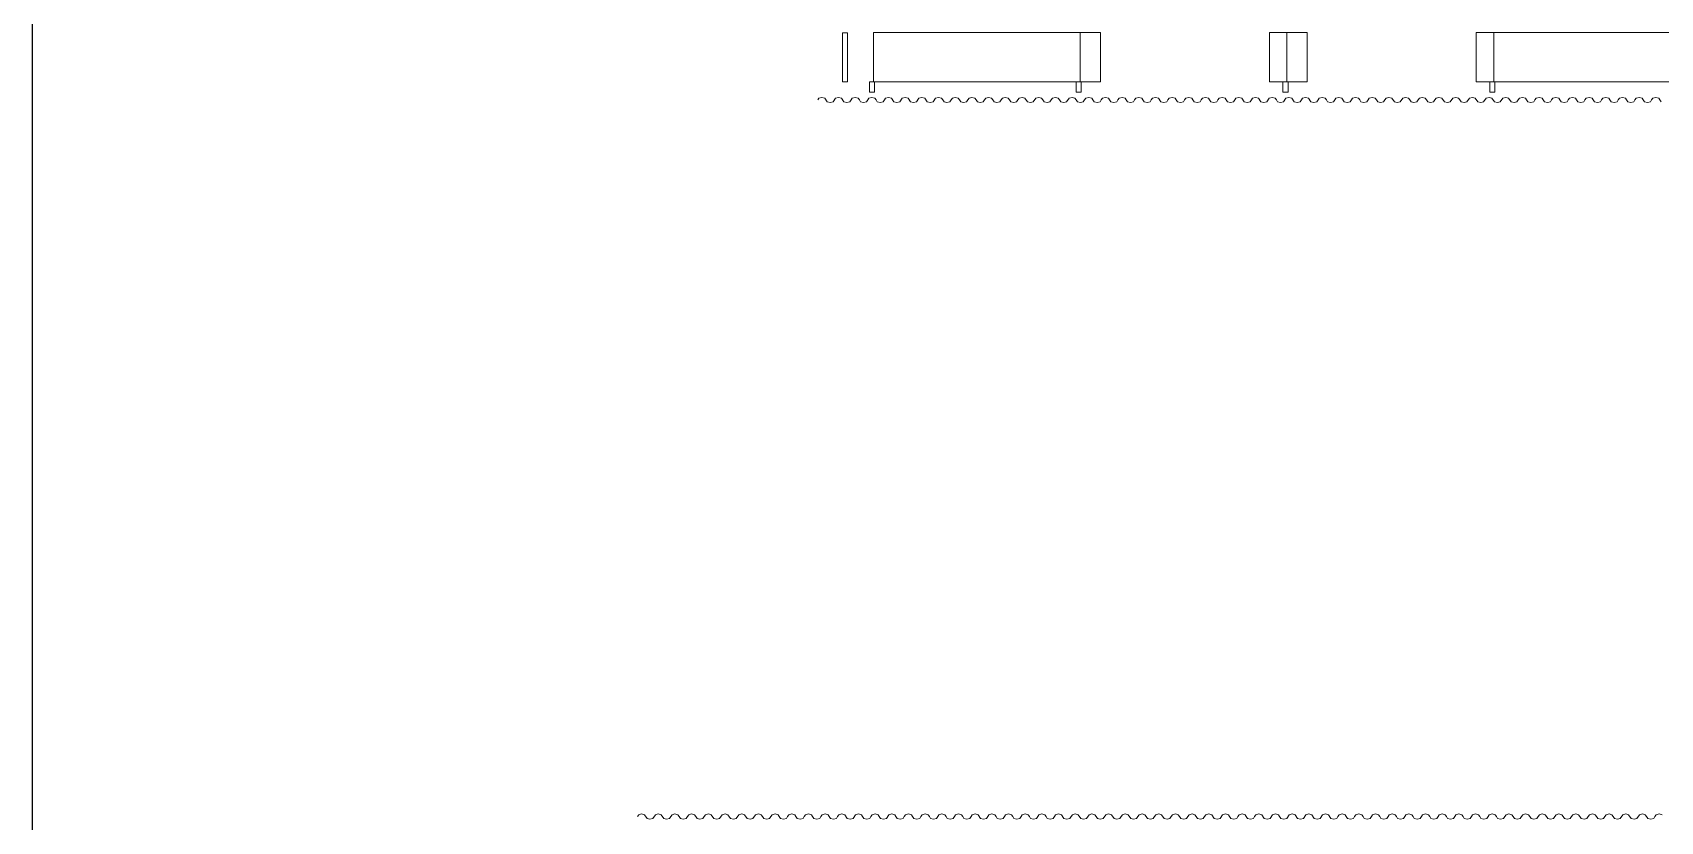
# Model space of a CAD drawing. Extents: x -31682 to -12847, y -2484 to 19259.
# Drawn here: x -31682 to -22235, y 3281 to 7859 of the extents above; entities that cross this region are included whole.
import ezdxf

# ---------------------------------------------------------------- set-up
doc = ezdxf.new("R2010")
doc.units = 0
doc.header["$LTSCALE"] = 5
doc.header["$MEASUREMENT"] = 0
doc.layers.get('Defpoints').update_dxf_attribs({"color": 6, "linetype": 'CONTINUOUS'})
doc.layers.add('ArqElet', color=11, linetype='CONTINUOUS', lineweight=5)

msp = doc.modelspace()

# ---------------------------------------------------------------- linework, layer by layer
at = {"layer": 'ArqElet'}
for p, q in [((-26982.4, 7572.8), (-26982.4, 7856.4)), ((-26982.4, 7856.4), (-26952.4, 7856.4)), ((-26952.4, 7572.8), (-26952.4, 7856.4)), ((-26802.3, 7572.8), (-26802.3, 7858.8)), ((-25602.3, 7858.8), (-26802.3, 7858.8)), ((-25602.3, 7572.8), (-25602.3, 7858.8)), ((-25602.3, 7572.8), (-25602.3, 7858.8)), ((-25485.3, 7858.8), (-25602.3, 7858.8)), ((-25485.3, 7858.8), (-25485.3, 7572.8)), ((-24402.3, 7858.8), (-24504.3, 7858.8)), ((-24504.3, 7572.8), (-24504.3, 7858.8)), ((-24402.3, 7572.8), (-24402.3, 7858.8)), ((-24402.3, 7572.8), (-24402.3, 7858.8)), ((-24285.3, 7858.8), (-24402.3, 7858.8)), ((-24285.3, 7858.8), (-24285.3, 7572.8)), ((-23202.3, 7858.8), (-23304.3, 7858.8)), ((-23304.3, 7572.8), (-23304.3, 7858.8)), ((-23202.3, 7572.8), (-23202.3, 7858.8)), ((-22002.3, 7858.8), (-23202.3, 7858.8)), ((-23202.3, 7572.8), (-23202.3, 7858.8)), ((-26952.4, 7572.8), (-26982.4, 7572.8)), ((-26825.8, 7512.8), (-26825.8, 7572.8)), ((-26825.8, 7572.8), (-26795.8, 7572.8)), ((-25602.3, 7572.8), (-26802.3, 7572.8)), ((-26795.8, 7572.8), (-26795.8, 7512.8)), ((-25625.8, 7512.8), (-25625.8, 7572.8)), ((-25625.8, 7572.8), (-25595.8, 7572.8)), ((-25485.3, 7572.8), (-25602.3, 7572.8)), ((-25595.8, 7572.8), (-25595.8, 7512.8)), ((-24402.3, 7572.8), (-24504.3, 7572.8)), ((-24425.8, 7512.8), (-24425.8, 7572.8)), ((-24425.8, 7572.8), (-24395.8, 7572.8)), ((-24285.3, 7572.8), (-24402.3, 7572.8)), ((-24395.8, 7572.8), (-24395.8, 7512.8)), ((-23202.3, 7572.8), (-23304.3, 7572.8)), ((-23225.8, 7512.8), (-23225.8, 7572.8)), ((-23225.8, 7572.8), (-23195.8, 7572.8)), ((-22002.3, 7572.8), (-23202.3, 7572.8)), ((-23195.8, 7572.8), (-23195.8, 7512.8)), ((-27125.8, 7467.8), (-27118.7, 7478.4)), ((-27118.7, 7478.4), (-27101.6, 7482.8)), ((-27101.6, 7482.8), (-27084.5, 7478.4)), ((-27084.5, 7478.4), (-27070.3, 7457.1)), ((-27036.1, 7457.1), (-27021.9, 7478.4)), ((-27021.9, 7478.4), (-27004.8, 7482.8)), ((-27004.8, 7482.8), (-26987.7, 7478.4)), ((-26987.7, 7478.4), (-26973.5, 7457.1)), ((-26939.3, 7457.1), (-26932.2, 7467.8)), ((-26932.2, 7467.8), (-26925.1, 7478.4)), ((-26925.1, 7478.4), (-26908, 7482.8)), ((-26908, 7482.8), (-26890.9, 7478.4)), ((-26890.9, 7478.4), (-26883.8, 7467.8)), ((-26883.8, 7467.8), (-26876.7, 7457.1)), ((-26842.5, 7457.1), (-26835.4, 7467.8)), ((-26835.4, 7467.8), (-26828.3, 7478.4)), ((-26828.3, 7478.4), (-26811.2, 7482.8)), ((-26795.8, 7512.8), (-26825.8, 7512.8)), ((-26811.2, 7482.8), (-26794.1, 7478.4)), ((-26794.1, 7478.4), (-26787, 7467.8)), ((-26787, 7467.8), (-26779.9, 7457.1)), ((-26745.7, 7457.1), (-26738.6, 7467.8)), ((-26738.6, 7467.8), (-26731.5, 7478.4)), ((-26731.5, 7478.4), (-26714.4, 7482.8)), ((-26714.4, 7482.8), (-26697.3, 7478.4)), ((-26697.3, 7478.4), (-26683.1, 7457.1)), ((-26648.9, 7457.1), (-26634.7, 7478.4)), ((-26634.7, 7478.4), (-26617.6, 7482.8)), ((-26617.6, 7482.8), (-26600.5, 7478.4)), ((-26600.5, 7478.4), (-26586.3, 7457.1)), ((-26552.1, 7457.1), (-26537.9, 7478.4)), ((-26537.9, 7478.4), (-26520.8, 7482.8)), ((-26520.8, 7482.8), (-26503.7, 7478.4)), ((-26503.7, 7478.4), (-26489.5, 7457.1)), ((-26455.3, 7457.1), (-26441.1, 7478.4)), ((-26441.1, 7478.4), (-26424, 7482.8)), ((-26424, 7482.8), (-26406.9, 7478.4)), ((-26406.9, 7478.4), (-26399.8, 7467.8)), ((-26399.8, 7467.8), (-26392.7, 7457.1)), ((-26358.5, 7457.1), (-26351.4, 7467.8)), ((-26351.4, 7467.8), (-26344.3, 7478.4)), ((-26344.3, 7478.4), (-26327.2, 7482.8)), ((-26327.2, 7482.8), (-26310.1, 7478.4)), ((-26310.1, 7478.4), (-26303, 7467.8)), ((-26303, 7467.8), (-26295.9, 7457.1)), ((-26261.7, 7457.1), (-26254.6, 7467.8)), ((-26254.6, 7467.8), (-26247.5, 7478.4)), ((-26247.5, 7478.4), (-26230.4, 7482.8)), ((-26230.4, 7482.8), (-26213.3, 7478.4)), ((-26213.3, 7478.4), (-26206.2, 7467.8)), ((-26206.2, 7467.8), (-26199.1, 7457.1)), ((-26164.9, 7457.1), (-26157.8, 7467.8)), ((-26157.8, 7467.8), (-26150.7, 7478.4)), ((-26150.7, 7478.4), (-26133.6, 7482.8)), ((-26133.6, 7482.8), (-26116.5, 7478.4)), ((-26116.5, 7478.4), (-26109.4, 7467.8)), ((-26109.4, 7467.8), (-26102.3, 7457.1)), ((-26068.1, 7457.1), (-26061, 7467.8)), ((-26061, 7467.8), (-26053.9, 7478.4)), ((-26053.9, 7478.4), (-26036.8, 7482.8)), ((-26036.8, 7482.8), (-26019.7, 7478.4)), ((-26019.7, 7478.4), (-26012.6, 7467.8)), ((-26012.6, 7467.8), (-26005.5, 7457.1)), ((-25971.3, 7457.1), (-25964.2, 7467.8)), ((-25964.2, 7467.8), (-25957.1, 7478.4)), ((-25957.1, 7478.4), (-25940, 7482.8)), ((-25940, 7482.8), (-25922.9, 7478.4)), ((-25922.9, 7478.4), (-25908.7, 7457.1)), ((-25874.5, 7457.1), (-25860.3, 7478.4)), ((-25860.3, 7478.4), (-25843.2, 7482.8)), ((-25843.2, 7482.8), (-25826.1, 7478.4)), ((-25826.1, 7478.4), (-25819, 7467.8)), ((-25819, 7467.8), (-25811.9, 7457.1)), ((-25777.7, 7457.1), (-25770.6, 7467.8)), ((-25770.6, 7467.8), (-25763.5, 7478.4)), ((-25763.5, 7478.4), (-25746.4, 7482.8)), ((-25746.4, 7482.8), (-25729.3, 7478.4)), ((-25729.3, 7478.4), (-25722.2, 7467.8)), ((-25722.2, 7467.8), (-25715.1, 7457.1)), ((-25680.9, 7457.1), (-25666.7, 7478.4)), ((-25666.7, 7478.4), (-25649.6, 7482.8)), ((-25649.6, 7482.8), (-25632.5, 7478.4)), ((-25632.5, 7478.4), (-25625.4, 7467.8)), ((-25595.8, 7512.8), (-25625.8, 7512.8)), ((-25625.4, 7467.8), (-25618.3, 7457.1)), ((-25584.1, 7457.1), (-25577, 7467.8)), ((-25577, 7467.8), (-25569.9, 7478.4)), ((-25569.9, 7478.4), (-25552.8, 7482.8)), ((-25552.8, 7482.8), (-25535.7, 7478.4)), ((-25535.7, 7478.4), (-25528.6, 7467.8)), ((-25528.6, 7467.8), (-25521.5, 7457.1)), ((-25487.3, 7457.1), (-25480.2, 7467.8)), ((-25480.2, 7467.8), (-25473.1, 7478.4)), ((-25473.1, 7478.4), (-25456, 7482.8)), ((-25456, 7482.8), (-25438.9, 7478.4)), ((-25438.9, 7478.4), (-25431.8, 7467.8)), ((-25431.8, 7467.8), (-25424.7, 7457.1)), ((-25390.5, 7457.1), (-25383.4, 7467.8)), ((-25383.4, 7467.8), (-25376.3, 7478.4)), ((-25376.3, 7478.4), (-25359.2, 7482.8)), ((-25359.2, 7482.8), (-25342.1, 7478.4)), ((-25342.1, 7478.4), (-25335, 7467.8)), ((-25335, 7467.8), (-25327.9, 7457.1)), ((-25293.7, 7457.1), (-25286.6, 7467.8)), ((-25286.6, 7467.8), (-25279.5, 7478.4)), ((-25279.5, 7478.4), (-25262.4, 7482.8)), ((-25262.4, 7482.8), (-25245.3, 7478.4)), ((-25245.3, 7478.4), (-25238.2, 7467.8)), ((-25238.2, 7467.8), (-25231.1, 7457.1)), ((-25196.9, 7457.1), (-25189.8, 7467.8)), ((-25189.8, 7467.8), (-25182.7, 7478.4)), ((-25182.7, 7478.4), (-25165.6, 7482.8)), ((-25165.6, 7482.8), (-25148.5, 7478.4)), ((-25148.5, 7478.4), (-25134.3, 7457.1)), ((-25100.1, 7457.1), (-25093, 7467.8)), ((-25093, 7467.8), (-25085.9, 7478.4)), ((-25085.9, 7478.4), (-25068.8, 7482.8)), ((-25068.8, 7482.8), (-25051.7, 7478.4)), ((-25051.7, 7478.4), (-25044.6, 7467.8)), ((-25044.6, 7467.8), (-25037.5, 7457.1)), ((-25003.3, 7457.1), (-24996.2, 7467.8)), ((-24996.2, 7467.8), (-24989.1, 7478.4)), ((-24989.1, 7478.4), (-24972, 7482.8)), ((-24972, 7482.8), (-24954.9, 7478.4)), ((-24954.9, 7478.4), (-24947.8, 7467.8)), ((-24947.8, 7467.8), (-24940.7, 7457.1)), ((-24906.5, 7457.1), (-24899.4, 7467.8)), ((-24899.4, 7467.8), (-24892.3, 7478.4)), ((-24892.3, 7478.4), (-24875.2, 7482.8)), ((-24875.2, 7482.8), (-24858.1, 7478.4)), ((-24858.1, 7478.4), (-24851, 7467.8)), ((-24851, 7467.8), (-24843.9, 7457.1)), ((-24809.7, 7457.1), (-24802.6, 7467.8)), ((-24802.6, 7467.8), (-24795.5, 7478.4)), ((-24795.5, 7478.4), (-24778.4, 7482.8)), ((-24778.4, 7482.8), (-24761.3, 7478.4)), ((-24761.3, 7478.4), (-24754.2, 7467.8)), ((-24754.2, 7467.8), (-24747.1, 7457.1)), ((-24712.9, 7457.1), (-24705.8, 7467.8)), ((-24705.8, 7467.8), (-24698.7, 7478.4)), ((-24698.7, 7478.4), (-24681.6, 7482.8)), ((-24681.6, 7482.8), (-24664.5, 7478.4)), ((-24664.5, 7478.4), (-24650.3, 7457.1)), ((-24616.1, 7457.1), (-24609, 7467.8)), ((-24609, 7467.8), (-24601.9, 7478.4)), ((-24601.9, 7478.4), (-24584.8, 7482.8)), ((-24584.8, 7482.8), (-24567.7, 7478.4)), ((-24567.7, 7478.4), (-24553.5, 7457.1)), ((-24519.3, 7457.1), (-24505.1, 7478.4)), ((-24505.1, 7478.4), (-24488, 7482.8)), ((-24488, 7482.8), (-24470.9, 7478.4)), ((-24470.9, 7478.4), (-24463.8, 7467.8)), ((-24463.8, 7467.8), (-24456.7, 7457.1)), ((-24395.8, 7512.8), (-24425.8, 7512.8)), ((-24422.5, 7457.1), (-24408.3, 7478.4)), ((-24408.3, 7478.4), (-24391.2, 7482.8)), ((-24391.2, 7482.8), (-24374.1, 7478.4)), ((-24374.1, 7478.4), (-24359.9, 7457.1)), ((-24325.7, 7457.1), (-24318.6, 7467.8)), ((-24318.6, 7467.8), (-24311.5, 7478.4)), ((-24311.5, 7478.4), (-24294.4, 7482.8)), ((-24294.4, 7482.8), (-24277.3, 7478.4)), ((-24277.3, 7478.4), (-24263.1, 7457.1)), ((-24228.9, 7457.1), (-24221.8, 7467.8)), ((-24221.8, 7467.8), (-24214.7, 7478.4)), ((-24214.7, 7478.4), (-24197.6, 7482.8)), ((-24197.6, 7482.8), (-24180.5, 7478.4)), ((-24180.5, 7478.4), (-24173.4, 7467.8)), ((-24173.4, 7467.8), (-24166.3, 7457.1)), ((-24132.1, 7457.1), (-24125, 7467.8)), ((-24125, 7467.8), (-24117.9, 7478.4)), ((-24117.9, 7478.4), (-24100.8, 7482.8)), ((-24100.8, 7482.8), (-24083.7, 7478.4)), ((-24083.7, 7478.4), (-24069.5, 7457.1)), ((-24035.3, 7457.1), (-24028.2, 7467.8)), ((-24028.2, 7467.8), (-24021.1, 7478.4)), ((-24021.1, 7478.4), (-24004, 7482.8)), ((-24004, 7482.8), (-23986.9, 7478.4)), ((-23986.9, 7478.4), (-23979.8, 7467.8)), ((-23979.8, 7467.8), (-23972.7, 7457.1)), ((-23938.5, 7457.1), (-23931.4, 7467.8)), ((-23931.4, 7467.8), (-23924.3, 7478.4)), ((-23924.3, 7478.4), (-23907.2, 7482.8)), ((-23907.2, 7482.8), (-23890.1, 7478.4)), ((-23890.1, 7478.4), (-23883, 7467.8)), ((-23883, 7467.8), (-23875.9, 7457.1)), ((-23841.7, 7457.1), (-23834.6, 7467.8)), ((-23834.6, 7467.8), (-23827.5, 7478.4)), ((-23827.5, 7478.4), (-23810.4, 7482.8)), ((-23810.4, 7482.8), (-23793.3, 7478.4)), ((-23793.3, 7478.4), (-23779.1, 7457.1)), ((-23744.9, 7457.1), (-23730.7, 7478.4)), ((-23730.7, 7478.4), (-23713.6, 7482.8)), ((-23713.6, 7482.8), (-23696.5, 7478.4)), ((-23696.5, 7478.4), (-23689.4, 7467.8)), ((-23689.4, 7467.8), (-23682.3, 7457.1)), ((-23648.1, 7457.1), (-23641, 7467.8)), ((-23641, 7467.8), (-23633.9, 7478.4)), ((-23633.9, 7478.4), (-23616.8, 7482.8)), ((-23616.8, 7482.8), (-23599.7, 7478.4)), ((-23599.7, 7478.4), (-23592.6, 7467.8)), ((-23592.6, 7467.8), (-23585.5, 7457.1)), ((-23551.3, 7457.1), (-23544.2, 7467.8)), ((-23544.2, 7467.8), (-23537.1, 7478.4)), ((-23537.1, 7478.4), (-23520, 7482.8)), ((-23520, 7482.8), (-23502.9, 7478.4)), ((-23502.9, 7478.4), (-23488.7, 7457.1)), ((-23454.5, 7457.1), (-23440.3, 7478.4)), ((-23440.3, 7478.4), (-23423.2, 7482.8)), ((-23423.2, 7482.8), (-23406.1, 7478.4)), ((-23406.1, 7478.4), (-23399, 7467.8)), ((-23399, 7467.8), (-23391.9, 7457.1)), ((-23357.7, 7457.1), (-23343.5, 7478.4)), ((-23343.5, 7478.4), (-23326.4, 7482.8)), ((-23326.4, 7482.8), (-23309.3, 7478.4)), ((-23309.3, 7478.4), (-23295.1, 7457.1)), ((-23260.9, 7457.1), (-23246.7, 7478.4)), ((-23246.7, 7478.4), (-23229.6, 7482.8)), ((-23229.6, 7482.8), (-23212.5, 7478.4)), ((-23195.8, 7512.8), (-23225.8, 7512.8)), ((-23212.5, 7478.4), (-23198.3, 7457.1)), ((-23164.1, 7457.1), (-23149.9, 7478.4)), ((-23149.9, 7478.4), (-23132.8, 7482.8)), ((-23132.8, 7482.8), (-23115.7, 7478.4)), ((-23115.7, 7478.4), (-23101.5, 7457.1)), ((-23067.3, 7457.1), (-23060.2, 7467.8)), ((-23060.2, 7467.8), (-23053.1, 7478.4)), ((-23053.1, 7478.4), (-23036, 7482.8)), ((-23036, 7482.8), (-23018.9, 7478.4)), ((-23018.9, 7478.4), (-23011.8, 7467.8)), ((-23011.8, 7467.8), (-23004.7, 7457.1)), ((-22970.5, 7457.1), (-22963.4, 7467.8)), ((-22963.4, 7467.8), (-22956.3, 7478.4)), ((-22956.3, 7478.4), (-22939.2, 7482.8)), ((-22939.2, 7482.8), (-22922.1, 7478.4)), ((-22922.1, 7478.4), (-22915, 7467.8)), ((-22915, 7467.8), (-22907.9, 7457.1)), ((-22873.7, 7457.1), (-22866.6, 7467.8)), ((-22866.6, 7467.8), (-22859.5, 7478.4)), ((-22859.5, 7478.4), (-22842.4, 7482.8)), ((-22842.4, 7482.8), (-22825.3, 7478.4)), ((-22825.3, 7478.4), (-22818.2, 7467.8)), ((-22818.2, 7467.8), (-22811.1, 7457.1)), ((-22776.9, 7457.1), (-22769.8, 7467.8)), ((-22769.8, 7467.8), (-22762.7, 7478.4)), ((-22762.7, 7478.4), (-22745.6, 7482.8)), ((-22745.6, 7482.8), (-22728.5, 7478.4)), ((-22728.5, 7478.4), (-22721.4, 7467.8)), ((-22721.4, 7467.8), (-22714.3, 7457.1)), ((-22680.1, 7457.1), (-22673, 7467.8)), ((-22673, 7467.8), (-22665.9, 7478.4)), ((-22665.9, 7478.4), (-22648.8, 7482.8)), ((-22648.8, 7482.8), (-22631.7, 7478.4)), ((-22631.7, 7478.4), (-22624.6, 7467.8)), ((-22624.6, 7467.8), (-22617.5, 7457.1)), ((-22583.3, 7457.1), (-22576.2, 7467.8)), ((-22576.2, 7467.8), (-22569.1, 7478.4)), ((-22569.1, 7478.4), (-22552, 7482.8)), ((-22552, 7482.8), (-22534.9, 7478.4)), ((-22534.9, 7478.4), (-22527.8, 7467.8)), ((-22527.8, 7467.8), (-22520.7, 7457.1)), ((-22486.5, 7457.1), (-22479.4, 7467.8)), ((-22479.4, 7467.8), (-22472.3, 7478.4)), ((-22472.3, 7478.4), (-22455.2, 7482.8)), ((-22455.2, 7482.8), (-22438.1, 7478.4)), ((-22438.1, 7478.4), (-22431, 7467.8)), ((-22431, 7467.8), (-22423.9, 7457.1)), ((-22389.7, 7457.1), (-22382.6, 7467.8)), ((-22382.6, 7467.8), (-22375.5, 7478.4)), ((-22375.5, 7478.4), (-22358.4, 7482.8)), ((-22358.4, 7482.8), (-22341.3, 7478.4)), ((-22341.3, 7478.4), (-22334.2, 7467.8)), ((-22334.2, 7467.8), (-22327.1, 7457.1)), ((-22292.9, 7457.1), (-22285.8, 7467.8)), ((-22285.8, 7467.8), (-22278.7, 7478.4)), ((-22278.7, 7478.4), (-22261.6, 7482.8)), ((-22261.6, 7482.8), (-22244.5, 7478.4)), ((-22244.5, 7478.4), (-22237.4, 7467.8)), ((-22237.4, 7467.8), (-22230.3, 7457.1)), ((-27070.3, 7457.1), (-27053.2, 7452.7)), ((-27053.2, 7452.7), (-27036.1, 7457.1)), ((-26973.5, 7457.1), (-26956.4, 7452.7)), ((-26956.4, 7452.7), (-26939.3, 7457.1)), ((-26876.7, 7457.1), (-26859.6, 7452.7)), ((-26859.6, 7452.7), (-26842.5, 7457.1)), ((-26779.9, 7457.1), (-26762.8, 7452.7)), ((-26762.8, 7452.7), (-26745.7, 7457.1)), ((-26683.1, 7457.1), (-26666, 7452.7)), ((-26666, 7452.7), (-26648.9, 7457.1)), ((-26586.3, 7457.1), (-26569.2, 7452.7)), ((-26569.2, 7452.7), (-26552.1, 7457.1)), ((-26489.5, 7457.1), (-26472.4, 7452.7)), ((-26472.4, 7452.7), (-26455.3, 7457.1)), ((-26392.7, 7457.1), (-26375.6, 7452.7)), ((-26375.6, 7452.7), (-26358.5, 7457.1)), ((-26295.9, 7457.1), (-26278.8, 7452.7)), ((-26278.8, 7452.7), (-26261.7, 7457.1)), ((-26199.1, 7457.1), (-26182, 7452.7)), ((-26182, 7452.7), (-26164.9, 7457.1)), ((-26102.3, 7457.1), (-26085.2, 7452.7)), ((-26085.2, 7452.7), (-26068.1, 7457.1)), ((-26005.5, 7457.1), (-25988.4, 7452.7)), ((-25988.4, 7452.7), (-25971.3, 7457.1)), ((-25908.7, 7457.1), (-25891.6, 7452.7)), ((-25891.6, 7452.7), (-25874.5, 7457.1)), ((-25811.9, 7457.1), (-25794.8, 7452.7)), ((-25794.8, 7452.7), (-25777.7, 7457.1)), ((-25715.1, 7457.1), (-25698, 7452.7)), ((-25698, 7452.7), (-25680.9, 7457.1)), ((-25618.3, 7457.1), (-25601.2, 7452.7)), ((-25601.2, 7452.7), (-25584.1, 7457.1)), ((-25521.5, 7457.1), (-25504.4, 7452.7)), ((-25504.4, 7452.7), (-25487.3, 7457.1)), ((-25424.7, 7457.1), (-25407.6, 7452.7)), ((-25407.6, 7452.7), (-25390.5, 7457.1)), ((-25327.9, 7457.1), (-25310.8, 7452.7)), ((-25310.8, 7452.7), (-25293.7, 7457.1)), ((-25231.1, 7457.1), (-25214, 7452.7)), ((-25214, 7452.7), (-25196.9, 7457.1)), ((-25134.3, 7457.1), (-25117.2, 7452.7)), ((-25117.2, 7452.7), (-25100.1, 7457.1)), ((-25037.5, 7457.1), (-25020.4, 7452.7)), ((-25020.4, 7452.7), (-25003.3, 7457.1)), ((-24940.7, 7457.1), (-24923.6, 7452.7)), ((-24923.6, 7452.7), (-24906.5, 7457.1)), ((-24843.9, 7457.1), (-24826.8, 7452.7)), ((-24826.8, 7452.7), (-24809.7, 7457.1)), ((-24747.1, 7457.1), (-24730, 7452.7)), ((-24730, 7452.7), (-24712.9, 7457.1)), ((-24650.3, 7457.1), (-24633.2, 7452.7)), ((-24633.2, 7452.7), (-24616.1, 7457.1)), ((-24553.5, 7457.1), (-24536.4, 7452.7)), ((-24536.4, 7452.7), (-24519.3, 7457.1)), ((-24456.7, 7457.1), (-24439.6, 7452.7)), ((-24439.6, 7452.7), (-24422.5, 7457.1)), ((-24359.9, 7457.1), (-24342.8, 7452.7)), ((-24342.8, 7452.7), (-24325.7, 7457.1)), ((-24263.1, 7457.1), (-24246, 7452.7)), ((-24246, 7452.7), (-24228.9, 7457.1)), ((-24166.3, 7457.1), (-24149.2, 7452.7)), ((-24149.2, 7452.7), (-24132.1, 7457.1)), ((-24069.5, 7457.1), (-24052.4, 7452.7)), ((-24052.4, 7452.7), (-24035.3, 7457.1)), ((-23972.7, 7457.1), (-23955.6, 7452.7)), ((-23955.6, 7452.7), (-23938.5, 7457.1)), ((-23875.9, 7457.1), (-23858.8, 7452.7)), ((-23858.8, 7452.7), (-23841.7, 7457.1)), ((-23779.1, 7457.1), (-23762, 7452.7)), ((-23762, 7452.7), (-23744.9, 7457.1)), ((-23682.3, 7457.1), (-23665.2, 7452.7)), ((-23665.2, 7452.7), (-23648.1, 7457.1)), ((-23585.5, 7457.1), (-23568.4, 7452.7)), ((-23568.4, 7452.7), (-23551.3, 7457.1)), ((-23488.7, 7457.1), (-23471.6, 7452.7)), ((-23471.6, 7452.7), (-23454.5, 7457.1)), ((-23391.9, 7457.1), (-23374.8, 7452.7)), ((-23374.8, 7452.7), (-23357.7, 7457.1)), ((-23295.1, 7457.1), (-23278, 7452.7)), ((-23278, 7452.7), (-23260.9, 7457.1)), ((-23198.3, 7457.1), (-23181.2, 7452.7)), ((-23181.2, 7452.7), (-23164.1, 7457.1)), ((-23101.5, 7457.1), (-23084.4, 7452.7)), ((-23084.4, 7452.7), (-23067.3, 7457.1)), ((-23004.7, 7457.1), (-22987.6, 7452.7)), ((-22987.6, 7452.7), (-22970.5, 7457.1)), ((-22907.9, 7457.1), (-22890.8, 7452.7)), ((-22890.8, 7452.7), (-22873.7, 7457.1)), ((-22811.1, 7457.1), (-22794, 7452.7)), ((-22794, 7452.7), (-22776.9, 7457.1)), ((-22714.3, 7457.1), (-22697.2, 7452.7)), ((-22697.2, 7452.7), (-22680.1, 7457.1)), ((-22617.5, 7457.1), (-22600.4, 7452.7)), ((-22600.4, 7452.7), (-22583.3, 7457.1)), ((-22520.7, 7457.1), (-22503.6, 7452.7)), ((-22503.6, 7452.7), (-22486.5, 7457.1)), ((-22423.9, 7457.1), (-22406.8, 7452.7)), ((-22406.8, 7452.7), (-22389.7, 7457.1)), ((-22327.1, 7457.1), (-22310, 7452.7)), ((-22310, 7452.7), (-22292.9, 7457.1)), ((-28171.8, 3309.1), (-28164.7, 3319.7)), ((-28164.7, 3319.7), (-28147.6, 3324.2)), ((-28147.6, 3324.2), (-28130.5, 3319.7)), ((-28130.5, 3319.7), (-28116.3, 3298.4)), ((-28082.1, 3298.4), (-28067.9, 3319.7)), ((-28067.9, 3319.7), (-28050.8, 3324.2)), ((-28050.8, 3324.2), (-28033.7, 3319.7)), ((-28033.7, 3319.7), (-28019.5, 3298.4)), ((-27985.3, 3298.4), (-27978.2, 3309.1)), ((-27978.2, 3309.1), (-27971.1, 3319.7)), ((-27971.1, 3319.7), (-27954, 3324.2)), ((-27954, 3324.2), (-27936.9, 3319.7)), ((-27936.9, 3319.7), (-27929.8, 3309.1)), ((-27929.8, 3309.1), (-27922.7, 3298.4)), ((-27888.5, 3298.4), (-27881.4, 3309.1)), ((-27881.4, 3309.1), (-27874.3, 3319.7)), ((-27874.3, 3319.7), (-27857.2, 3324.2)), ((-27857.2, 3324.2), (-27840.1, 3319.7)), ((-27840.1, 3319.7), (-27833, 3309.1)), ((-27833, 3309.1), (-27825.9, 3298.4)), ((-27791.7, 3298.4), (-27784.6, 3309.1)), ((-27784.6, 3309.1), (-27777.5, 3319.7)), ((-27777.5, 3319.7), (-27760.4, 3324.2)), ((-27760.4, 3324.2), (-27743.3, 3319.7)), ((-27743.3, 3319.7), (-27729.1, 3298.4)), ((-27694.9, 3298.4), (-27680.7, 3319.7)), ((-27680.7, 3319.7), (-27663.6, 3324.2)), ((-27663.6, 3324.2), (-27646.5, 3319.7)), ((-27646.5, 3319.7), (-27632.3, 3298.4)), ((-27598.1, 3298.4), (-27583.9, 3319.7)), ((-27583.9, 3319.7), (-27566.8, 3324.2)), ((-27566.8, 3324.2), (-27549.7, 3319.7)), ((-27549.7, 3319.7), (-27535.5, 3298.4)), ((-27501.3, 3298.4), (-27487.1, 3319.7)), ((-27487.1, 3319.7), (-27470, 3324.2)), ((-27470, 3324.2), (-27452.9, 3319.7)), ((-27452.9, 3319.7), (-27445.8, 3309.1)), ((-27445.8, 3309.1), (-27438.7, 3298.4)), ((-27404.5, 3298.4), (-27397.4, 3309.1)), ((-27397.4, 3309.1), (-27390.3, 3319.7)), ((-27390.3, 3319.7), (-27373.2, 3324.2)), ((-27373.2, 3324.2), (-27356.1, 3319.7)), ((-27356.1, 3319.7), (-27349, 3309.1)), ((-27349, 3309.1), (-27341.9, 3298.4)), ((-27307.7, 3298.4), (-27300.6, 3309.1)), ((-27300.6, 3309.1), (-27293.5, 3319.7)), ((-27293.5, 3319.7), (-27276.4, 3324.2)), ((-27276.4, 3324.2), (-27259.3, 3319.7)), ((-27259.3, 3319.7), (-27252.2, 3309.1)), ((-27252.2, 3309.1), (-27245.1, 3298.4)), ((-27210.9, 3298.4), (-27203.8, 3309.1)), ((-27203.8, 3309.1), (-27196.7, 3319.7)), ((-27196.7, 3319.7), (-27179.6, 3324.2)), ((-27179.6, 3324.2), (-27162.5, 3319.7)), ((-27162.5, 3319.7), (-27155.4, 3309.1)), ((-27155.4, 3309.1), (-27148.3, 3298.4)), ((-27114.1, 3298.4), (-27107, 3309.1)), ((-27107, 3309.1), (-27099.9, 3319.7)), ((-27099.9, 3319.7), (-27082.8, 3324.2)), ((-27082.8, 3324.2), (-27065.7, 3319.7)), ((-27065.7, 3319.7), (-27058.6, 3309.1)), ((-27058.6, 3309.1), (-27051.5, 3298.4)), ((-27017.3, 3298.4), (-27010.2, 3309.1)), ((-27010.2, 3309.1), (-27003.1, 3319.7)), ((-27003.1, 3319.7), (-26986, 3324.2)), ((-26986, 3324.2), (-26968.9, 3319.7)), ((-26968.9, 3319.7), (-26954.7, 3298.4)), ((-26920.5, 3298.4), (-26906.3, 3319.7)), ((-26906.3, 3319.7), (-26889.2, 3324.2)), ((-26889.2, 3324.2), (-26872.1, 3319.7)), ((-26872.1, 3319.7), (-26865, 3309.1)), ((-26865, 3309.1), (-26857.9, 3298.4)), ((-26823.7, 3298.4), (-26816.6, 3309.1)), ((-26816.6, 3309.1), (-26809.5, 3319.7)), ((-26809.5, 3319.7), (-26792.4, 3324.2)), ((-26792.4, 3324.2), (-26775.3, 3319.7)), ((-26775.3, 3319.7), (-26768.2, 3309.1)), ((-26768.2, 3309.1), (-26761.1, 3298.4)), ((-26726.9, 3298.4), (-26712.7, 3319.7)), ((-26712.7, 3319.7), (-26695.6, 3324.2)), ((-26695.6, 3324.2), (-26678.5, 3319.7)), ((-26678.5, 3319.7), (-26671.4, 3309.1)), ((-26671.4, 3309.1), (-26664.3, 3298.4)), ((-26630.1, 3298.4), (-26623, 3309.1)), ((-26623, 3309.1), (-26615.9, 3319.7)), ((-26615.9, 3319.7), (-26598.8, 3324.2)), ((-26598.8, 3324.2), (-26581.7, 3319.7)), ((-26581.7, 3319.7), (-26574.6, 3309.1)), ((-26574.6, 3309.1), (-26567.5, 3298.4)), ((-26533.3, 3298.4), (-26526.2, 3309.1)), ((-26526.2, 3309.1), (-26519.1, 3319.7)), ((-26519.1, 3319.7), (-26502, 3324.2)), ((-26502, 3324.2), (-26484.9, 3319.7)), ((-26484.9, 3319.7), (-26477.8, 3309.1)), ((-26477.8, 3309.1), (-26470.7, 3298.4)), ((-26436.5, 3298.4), (-26429.4, 3309.1)), ((-26429.4, 3309.1), (-26422.3, 3319.7)), ((-26422.3, 3319.7), (-26405.2, 3324.2)), ((-26405.2, 3324.2), (-26388.1, 3319.7)), ((-26388.1, 3319.7), (-26381, 3309.1)), ((-26381, 3309.1), (-26373.9, 3298.4)), ((-26339.7, 3298.4), (-26332.6, 3309.1)), ((-26332.6, 3309.1), (-26325.5, 3319.7)), ((-26325.5, 3319.7), (-26308.4, 3324.2)), ((-26308.4, 3324.2), (-26291.3, 3319.7)), ((-26291.3, 3319.7), (-26284.2, 3309.1)), ((-26284.2, 3309.1), (-26277.1, 3298.4)), ((-26242.9, 3298.4), (-26235.8, 3309.1)), ((-26235.8, 3309.1), (-26228.7, 3319.7)), ((-26228.7, 3319.7), (-26211.6, 3324.2)), ((-26211.6, 3324.2), (-26194.5, 3319.7)), ((-26194.5, 3319.7), (-26180.3, 3298.4)), ((-26146.1, 3298.4), (-26139, 3309.1)), ((-26139, 3309.1), (-26131.9, 3319.7)), ((-26131.9, 3319.7), (-26114.8, 3324.2)), ((-26114.8, 3324.2), (-26097.7, 3319.7)), ((-26097.7, 3319.7), (-26090.6, 3309.1)), ((-26090.6, 3309.1), (-26083.5, 3298.4)), ((-26049.3, 3298.4), (-26042.2, 3309.1)), ((-26042.2, 3309.1), (-26035.1, 3319.7)), ((-26035.1, 3319.7), (-26018, 3324.2)), ((-26018, 3324.2), (-26000.9, 3319.7)), ((-26000.9, 3319.7), (-25993.8, 3309.1)), ((-25993.8, 3309.1), (-25986.7, 3298.4)), ((-25952.5, 3298.4), (-25945.4, 3309.1)), ((-25945.4, 3309.1), (-25938.3, 3319.7)), ((-25938.3, 3319.7), (-25921.2, 3324.2)), ((-25921.2, 3324.2), (-25904.1, 3319.7)), ((-25904.1, 3319.7), (-25897, 3309.1)), ((-25897, 3309.1), (-25889.9, 3298.4)), ((-25855.7, 3298.4), (-25848.6, 3309.1)), ((-25848.6, 3309.1), (-25841.5, 3319.7)), ((-25841.5, 3319.7), (-25824.4, 3324.2)), ((-25824.4, 3324.2), (-25807.3, 3319.7)), ((-25807.3, 3319.7), (-25800.2, 3309.1)), ((-25800.2, 3309.1), (-25793.1, 3298.4)), ((-25758.9, 3298.4), (-25751.8, 3309.1)), ((-25751.8, 3309.1), (-25744.7, 3319.7)), ((-25744.7, 3319.7), (-25727.6, 3324.2)), ((-25727.6, 3324.2), (-25710.5, 3319.7)), ((-25710.5, 3319.7), (-25696.3, 3298.4)), ((-25662.1, 3298.4), (-25655, 3309.1)), ((-25655, 3309.1), (-25647.9, 3319.7)), ((-25647.9, 3319.7), (-25630.8, 3324.2)), ((-25630.8, 3324.2), (-25613.7, 3319.7)), ((-25613.7, 3319.7), (-25599.5, 3298.4)), ((-25565.3, 3298.4), (-25551.1, 3319.7)), ((-25551.1, 3319.7), (-25534, 3324.2)), ((-25534, 3324.2), (-25516.9, 3319.7)), ((-25516.9, 3319.7), (-25509.8, 3309.1)), ((-25509.8, 3309.1), (-25502.7, 3298.4)), ((-25468.5, 3298.4), (-25454.3, 3319.7)), ((-25454.3, 3319.7), (-25437.2, 3324.2)), ((-25437.2, 3324.2), (-25420.1, 3319.7)), ((-25420.1, 3319.7), (-25405.9, 3298.4)), ((-25371.7, 3298.4), (-25364.6, 3309.1)), ((-25364.6, 3309.1), (-25357.5, 3319.7)), ((-25357.5, 3319.7), (-25340.4, 3324.2)), ((-25340.4, 3324.2), (-25323.3, 3319.7)), ((-25323.3, 3319.7), (-25309.1, 3298.4)), ((-25274.9, 3298.4), (-25267.8, 3309.1)), ((-25267.8, 3309.1), (-25260.7, 3319.7)), ((-25260.7, 3319.7), (-25243.6, 3324.2)), ((-25243.6, 3324.2), (-25226.5, 3319.7)), ((-25226.5, 3319.7), (-25219.4, 3309.1)), ((-25219.4, 3309.1), (-25212.3, 3298.4)), ((-25178.1, 3298.4), (-25171, 3309.1)), ((-25171, 3309.1), (-25163.9, 3319.7)), ((-25163.9, 3319.7), (-25146.8, 3324.2)), ((-25146.8, 3324.2), (-25129.7, 3319.7)), ((-25129.7, 3319.7), (-25115.5, 3298.4)), ((-25081.3, 3298.4), (-25074.2, 3309.1)), ((-25074.2, 3309.1), (-25067.1, 3319.7)), ((-25067.1, 3319.7), (-25050, 3324.2)), ((-25050, 3324.2), (-25032.9, 3319.7)), ((-25032.9, 3319.7), (-25025.8, 3309.1)), ((-25025.8, 3309.1), (-25018.7, 3298.4)), ((-24984.5, 3298.4), (-24977.4, 3309.1)), ((-24977.4, 3309.1), (-24970.3, 3319.7)), ((-24970.3, 3319.7), (-24953.2, 3324.2)), ((-24953.2, 3324.2), (-24936.1, 3319.7)), ((-24936.1, 3319.7), (-24929, 3309.1)), ((-24929, 3309.1), (-24921.9, 3298.4)), ((-24887.7, 3298.4), (-24880.6, 3309.1)), ((-24880.6, 3309.1), (-24873.5, 3319.7)), ((-24873.5, 3319.7), (-24856.4, 3324.2)), ((-24856.4, 3324.2), (-24839.3, 3319.7)), ((-24839.3, 3319.7), (-24825.1, 3298.4)), ((-24790.9, 3298.4), (-24776.7, 3319.7)), ((-24776.7, 3319.7), (-24759.6, 3324.2)), ((-24759.6, 3324.2), (-24742.5, 3319.7)), ((-24742.5, 3319.7), (-24735.4, 3309.1)), ((-24735.4, 3309.1), (-24728.3, 3298.4)), ((-24694.1, 3298.4), (-24687, 3309.1)), ((-24687, 3309.1), (-24679.9, 3319.7)), ((-24679.9, 3319.7), (-24662.8, 3324.2)), ((-24662.8, 3324.2), (-24645.7, 3319.7)), ((-24645.7, 3319.7), (-24638.6, 3309.1)), ((-24638.6, 3309.1), (-24631.5, 3298.4)), ((-24597.3, 3298.4), (-24590.2, 3309.1)), ((-24590.2, 3309.1), (-24583.1, 3319.7)), ((-24583.1, 3319.7), (-24566, 3324.2)), ((-24566, 3324.2), (-24548.9, 3319.7)), ((-24548.9, 3319.7), (-24534.7, 3298.4)), ((-24500.5, 3298.4), (-24486.3, 3319.7)), ((-24486.3, 3319.7), (-24469.2, 3324.2)), ((-24469.2, 3324.2), (-24452.1, 3319.7)), ((-24452.1, 3319.7), (-24445, 3309.1)), ((-24445, 3309.1), (-24437.9, 3298.4)), ((-24403.7, 3298.4), (-24389.5, 3319.7)), ((-24389.5, 3319.7), (-24372.4, 3324.2)), ((-24372.4, 3324.2), (-24355.3, 3319.7)), ((-24355.3, 3319.7), (-24341.1, 3298.4)), ((-24306.9, 3298.4), (-24292.7, 3319.7)), ((-24292.7, 3319.7), (-24275.6, 3324.2)), ((-24275.6, 3324.2), (-24258.5, 3319.7)), ((-24258.5, 3319.7), (-24244.3, 3298.4)), ((-24210.1, 3298.4), (-24195.9, 3319.7)), ((-24195.9, 3319.7), (-24178.8, 3324.2)), ((-24178.8, 3324.2), (-24161.7, 3319.7)), ((-24161.7, 3319.7), (-24147.5, 3298.4)), ((-24113.3, 3298.4), (-24106.2, 3309.1)), ((-24106.2, 3309.1), (-24099.1, 3319.7)), ((-24099.1, 3319.7), (-24082, 3324.2)), ((-24082, 3324.2), (-24064.9, 3319.7)), ((-24064.9, 3319.7), (-24057.8, 3309.1)), ((-24057.8, 3309.1), (-24050.7, 3298.4)), ((-24016.5, 3298.4), (-24009.4, 3309.1)), ((-24009.4, 3309.1), (-24002.3, 3319.7)), ((-24002.3, 3319.7), (-23985.2, 3324.2)), ((-23985.2, 3324.2), (-23968.1, 3319.7)), ((-23968.1, 3319.7), (-23961, 3309.1)), ((-23961, 3309.1), (-23953.9, 3298.4)), ((-23919.7, 3298.4), (-23912.6, 3309.1)), ((-23912.6, 3309.1), (-23905.5, 3319.7)), ((-23905.5, 3319.7), (-23888.4, 3324.2)), ((-23888.4, 3324.2), (-23871.3, 3319.7)), ((-23871.3, 3319.7), (-23864.2, 3309.1)), ((-23864.2, 3309.1), (-23857.1, 3298.4)), ((-23822.9, 3298.4), (-23815.8, 3309.1)), ((-23815.8, 3309.1), (-23808.7, 3319.7)), ((-23808.7, 3319.7), (-23791.6, 3324.2)), ((-23791.6, 3324.2), (-23774.5, 3319.7)), ((-23774.5, 3319.7), (-23767.4, 3309.1)), ((-23767.4, 3309.1), (-23760.3, 3298.4)), ((-23726.1, 3298.4), (-23719, 3309.1)), ((-23719, 3309.1), (-23711.9, 3319.7)), ((-23711.9, 3319.7), (-23694.8, 3324.2)), ((-23694.8, 3324.2), (-23677.7, 3319.7)), ((-23677.7, 3319.7), (-23670.6, 3309.1)), ((-23670.6, 3309.1), (-23663.5, 3298.4)), ((-23629.3, 3298.4), (-23622.2, 3309.1)), ((-23622.2, 3309.1), (-23615.1, 3319.7)), ((-23615.1, 3319.7), (-23598, 3324.2)), ((-23598, 3324.2), (-23580.9, 3319.7)), ((-23580.9, 3319.7), (-23573.8, 3309.1)), ((-23573.8, 3309.1), (-23566.7, 3298.4)), ((-23532.5, 3298.4), (-23525.4, 3309.1)), ((-23525.4, 3309.1), (-23518.3, 3319.7)), ((-23518.3, 3319.7), (-23501.2, 3324.2)), ((-23501.2, 3324.2), (-23484.1, 3319.7)), ((-23484.1, 3319.7), (-23477, 3309.1)), ((-23477, 3309.1), (-23469.9, 3298.4)), ((-23435.7, 3298.4), (-23428.6, 3309.1)), ((-23428.6, 3309.1), (-23421.5, 3319.7)), ((-23421.5, 3319.7), (-23404.4, 3324.2)), ((-23404.4, 3324.2), (-23387.3, 3319.7)), ((-23387.3, 3319.7), (-23380.2, 3309.1)), ((-23380.2, 3309.1), (-23373.1, 3298.4)), ((-23338.9, 3298.4), (-23331.8, 3309.1)), ((-23331.8, 3309.1), (-23324.7, 3319.7)), ((-23324.7, 3319.7), (-23307.6, 3324.2)), ((-23307.6, 3324.2), (-23290.5, 3319.7)), ((-23290.5, 3319.7), (-23283.4, 3309.1)), ((-23283.4, 3309.1), (-23276.3, 3298.4)), ((-23242.1, 3298.4), (-23235, 3309.1)), ((-23235, 3309.1), (-23227.9, 3319.7)), ((-23227.9, 3319.7), (-23210.8, 3324.2)), ((-23210.8, 3324.2), (-23193.7, 3319.7)), ((-23193.7, 3319.7), (-23186.6, 3309.1)), ((-23186.6, 3309.1), (-23179.5, 3298.4)), ((-23145.3, 3298.4), (-23138.2, 3309.1)), ((-23138.2, 3309.1), (-23131.1, 3319.7)), ((-23131.1, 3319.7), (-23114, 3324.2)), ((-23114, 3324.2), (-23096.9, 3319.7)), ((-23096.9, 3319.7), (-23089.8, 3309.1)), ((-23089.8, 3309.1), (-23082.7, 3298.4)), ((-23048.5, 3298.4), (-23041.4, 3309.1)), ((-23041.4, 3309.1), (-23034.3, 3319.7)), ((-23034.3, 3319.7), (-23017.2, 3324.2)), ((-23017.2, 3324.2), (-23000.1, 3319.7)), ((-23000.1, 3319.7), (-22993, 3309.1)), ((-22993, 3309.1), (-22985.9, 3298.4)), ((-22951.7, 3298.4), (-22944.6, 3309.1)), ((-22944.6, 3309.1), (-22937.5, 3319.7)), ((-22937.5, 3319.7), (-22920.4, 3324.2)), ((-22920.4, 3324.2), (-22903.3, 3319.7)), ((-22903.3, 3319.7), (-22896.2, 3309.1)), ((-22896.2, 3309.1), (-22889.1, 3298.4)), ((-22854.9, 3298.4), (-22847.8, 3309.1)), ((-22847.8, 3309.1), (-22840.7, 3319.7)), ((-22840.7, 3319.7), (-22823.6, 3324.2)), ((-22823.6, 3324.2), (-22806.5, 3319.7)), ((-22806.5, 3319.7), (-22799.4, 3309.1)), ((-22799.4, 3309.1), (-22792.3, 3298.4)), ((-22758.1, 3298.4), (-22751, 3309.1)), ((-22751, 3309.1), (-22743.9, 3319.7)), ((-22743.9, 3319.7), (-22726.8, 3324.2)), ((-22726.8, 3324.2), (-22709.7, 3319.7)), ((-22709.7, 3319.7), (-22702.6, 3309.1)), ((-22702.6, 3309.1), (-22695.5, 3298.4)), ((-22661.3, 3298.4), (-22654.2, 3309.1)), ((-22654.2, 3309.1), (-22647.1, 3319.7)), ((-22647.1, 3319.7), (-22630, 3324.2)), ((-22630, 3324.2), (-22612.9, 3319.7)), ((-22612.9, 3319.7), (-22605.8, 3309.1)), ((-22605.8, 3309.1), (-22598.7, 3298.4)), ((-22564.5, 3298.4), (-22557.4, 3309.1)), ((-22557.4, 3309.1), (-22550.3, 3319.7)), ((-22550.3, 3319.7), (-22533.2, 3324.2)), ((-22533.2, 3324.2), (-22516.1, 3319.7)), ((-22516.1, 3319.7), (-22509, 3309.1)), ((-22509, 3309.1), (-22501.9, 3298.4)), ((-22467.7, 3298.4), (-22453.5, 3319.7)), ((-22453.5, 3319.7), (-22436.4, 3324.2)), ((-22436.4, 3324.2), (-22419.3, 3319.7)), ((-22419.3, 3319.7), (-22405.1, 3298.4)), ((-22370.9, 3298.4), (-22356.7, 3319.7)), ((-22356.7, 3319.7), (-22339.6, 3324.2)), ((-22339.6, 3324.2), (-22322.5, 3319.7)), ((-22322.5, 3319.7), (-22315.4, 3309.1)), ((-22315.4, 3309.1), (-22308.3, 3298.4)), ((-22274.1, 3298.4), (-22267, 3309.1)), ((-22267, 3309.1), (-22259.9, 3319.7)), ((-22259.9, 3319.7), (-22242.8, 3324.2)), ((-22242.8, 3324.2), (-22225.7, 3319.7)), ((-28116.3, 3298.4), (-28099.2, 3294)), ((-28099.2, 3294), (-28082.1, 3298.4)), ((-28019.5, 3298.4), (-28002.4, 3294)), ((-28002.4, 3294), (-27985.3, 3298.4)), ((-27922.7, 3298.4), (-27905.6, 3294)), ((-27905.6, 3294), (-27888.5, 3298.4)), ((-27825.9, 3298.4), (-27808.8, 3294)), ((-27808.8, 3294), (-27791.7, 3298.4)), ((-27729.1, 3298.4), (-27712, 3294)), ((-27712, 3294), (-27694.9, 3298.4)), ((-27632.3, 3298.4), (-27615.2, 3294)), ((-27615.2, 3294), (-27598.1, 3298.4)), ((-27535.5, 3298.4), (-27518.4, 3294)), ((-27518.4, 3294), (-27501.3, 3298.4)), ((-27438.7, 3298.4), (-27421.6, 3294)), ((-27421.6, 3294), (-27404.5, 3298.4)), ((-27341.9, 3298.4), (-27324.8, 3294)), ((-27324.8, 3294), (-27307.7, 3298.4)), ((-27245.1, 3298.4), (-27228, 3294)), ((-27228, 3294), (-27210.9, 3298.4)), ((-27148.3, 3298.4), (-27131.2, 3294)), ((-27131.2, 3294), (-27114.1, 3298.4)), ((-27051.5, 3298.4), (-27034.4, 3294)), ((-27034.4, 3294), (-27017.3, 3298.4)), ((-26954.7, 3298.4), (-26937.6, 3294)), ((-26937.6, 3294), (-26920.5, 3298.4)), ((-26857.9, 3298.4), (-26840.8, 3294)), ((-26840.8, 3294), (-26823.7, 3298.4)), ((-26761.1, 3298.4), (-26744, 3294)), ((-26744, 3294), (-26726.9, 3298.4)), ((-26664.3, 3298.4), (-26647.2, 3294)), ((-26647.2, 3294), (-26630.1, 3298.4)), ((-26567.5, 3298.4), (-26550.4, 3294)), ((-26550.4, 3294), (-26533.3, 3298.4)), ((-26470.7, 3298.4), (-26453.6, 3294)), ((-26453.6, 3294), (-26436.5, 3298.4)), ((-26373.9, 3298.4), (-26356.8, 3294)), ((-26356.8, 3294), (-26339.7, 3298.4)), ((-26277.1, 3298.4), (-26260, 3294)), ((-26260, 3294), (-26242.9, 3298.4)), ((-26180.3, 3298.4), (-26163.2, 3294)), ((-26163.2, 3294), (-26146.1, 3298.4)), ((-26083.5, 3298.4), (-26066.4, 3294)), ((-26066.4, 3294), (-26049.3, 3298.4)), ((-25986.7, 3298.4), (-25969.6, 3294)), ((-25969.6, 3294), (-25952.5, 3298.4)), ((-25889.9, 3298.4), (-25872.8, 3294)), ((-25872.8, 3294), (-25855.7, 3298.4)), ((-25793.1, 3298.4), (-25776, 3294)), ((-25776, 3294), (-25758.9, 3298.4)), ((-25696.3, 3298.4), (-25679.2, 3294)), ((-25679.2, 3294), (-25662.1, 3298.4)), ((-25599.5, 3298.4), (-25582.4, 3294)), ((-25582.4, 3294), (-25565.3, 3298.4)), ((-25502.7, 3298.4), (-25485.6, 3294)), ((-25485.6, 3294), (-25468.5, 3298.4)), ((-25405.9, 3298.4), (-25388.8, 3294)), ((-25388.8, 3294), (-25371.7, 3298.4)), ((-25309.1, 3298.4), (-25292, 3294)), ((-25292, 3294), (-25274.9, 3298.4)), ((-25212.3, 3298.4), (-25195.2, 3294)), ((-25195.2, 3294), (-25178.1, 3298.4)), ((-25115.5, 3298.4), (-25098.4, 3294)), ((-25098.4, 3294), (-25081.3, 3298.4)), ((-25018.7, 3298.4), (-25001.6, 3294)), ((-25001.6, 3294), (-24984.5, 3298.4)), ((-24921.9, 3298.4), (-24904.8, 3294)), ((-24904.8, 3294), (-24887.7, 3298.4)), ((-24825.1, 3298.4), (-24808, 3294)), ((-24808, 3294), (-24790.9, 3298.4)), ((-24728.3, 3298.4), (-24711.2, 3294)), ((-24711.2, 3294), (-24694.1, 3298.4)), ((-24631.5, 3298.4), (-24614.4, 3294)), ((-24614.4, 3294), (-24597.3, 3298.4)), ((-24534.7, 3298.4), (-24517.6, 3294)), ((-24517.6, 3294), (-24500.5, 3298.4)), ((-24437.9, 3298.4), (-24420.8, 3294)), ((-24420.8, 3294), (-24403.7, 3298.4)), ((-24341.1, 3298.4), (-24324, 3294)), ((-24324, 3294), (-24306.9, 3298.4)), ((-24244.3, 3298.4), (-24227.2, 3294)), ((-24227.2, 3294), (-24210.1, 3298.4)), ((-24147.5, 3298.4), (-24130.4, 3294)), ((-24130.4, 3294), (-24113.3, 3298.4)), ((-24050.7, 3298.4), (-24033.6, 3294)), ((-24033.6, 3294), (-24016.5, 3298.4)), ((-23953.9, 3298.4), (-23936.8, 3294)), ((-23936.8, 3294), (-23919.7, 3298.4)), ((-23857.1, 3298.4), (-23840, 3294)), ((-23840, 3294), (-23822.9, 3298.4)), ((-23760.3, 3298.4), (-23743.2, 3294)), ((-23743.2, 3294), (-23726.1, 3298.4)), ((-23663.5, 3298.4), (-23646.4, 3294)), ((-23646.4, 3294), (-23629.3, 3298.4)), ((-23566.7, 3298.4), (-23549.6, 3294)), ((-23549.6, 3294), (-23532.5, 3298.4)), ((-23469.9, 3298.4), (-23452.8, 3294)), ((-23452.8, 3294), (-23435.7, 3298.4)), ((-23373.1, 3298.4), (-23356, 3294)), ((-23356, 3294), (-23338.9, 3298.4)), ((-23276.3, 3298.4), (-23259.2, 3294)), ((-23259.2, 3294), (-23242.1, 3298.4)), ((-23179.5, 3298.4), (-23162.4, 3294)), ((-23162.4, 3294), (-23145.3, 3298.4)), ((-23082.7, 3298.4), (-23065.6, 3294)), ((-23065.6, 3294), (-23048.5, 3298.4)), ((-22985.9, 3298.4), (-22968.8, 3294)), ((-22968.8, 3294), (-22951.7, 3298.4)), ((-22889.1, 3298.4), (-22872, 3294)), ((-22872, 3294), (-22854.9, 3298.4)), ((-22792.3, 3298.4), (-22775.2, 3294)), ((-22775.2, 3294), (-22758.1, 3298.4)), ((-22695.5, 3298.4), (-22678.4, 3294)), ((-22678.4, 3294), (-22661.3, 3298.4)), ((-22598.7, 3298.4), (-22581.6, 3294)), ((-22581.6, 3294), (-22564.5, 3298.4)), ((-22501.9, 3298.4), (-22484.8, 3294)), ((-22484.8, 3294), (-22467.7, 3298.4)), ((-22405.1, 3298.4), (-22388, 3294)), ((-22388, 3294), (-22370.9, 3298.4)), ((-22308.3, 3298.4), (-22291.2, 3294)), ((-22291.2, 3294), (-22274.1, 3298.4))]:
    msp.add_line(p, q, dxfattribs=at)
at = {"layer": 'Defpoints'}
msp.add_lwpolyline([(-31682.3, 19258.8), (-12847.3, 19258.8), (-12847.3, -2484), (-31682.3, -2484)], close=True, dxfattribs=at)

doc.saveas('drawing.dxf')
